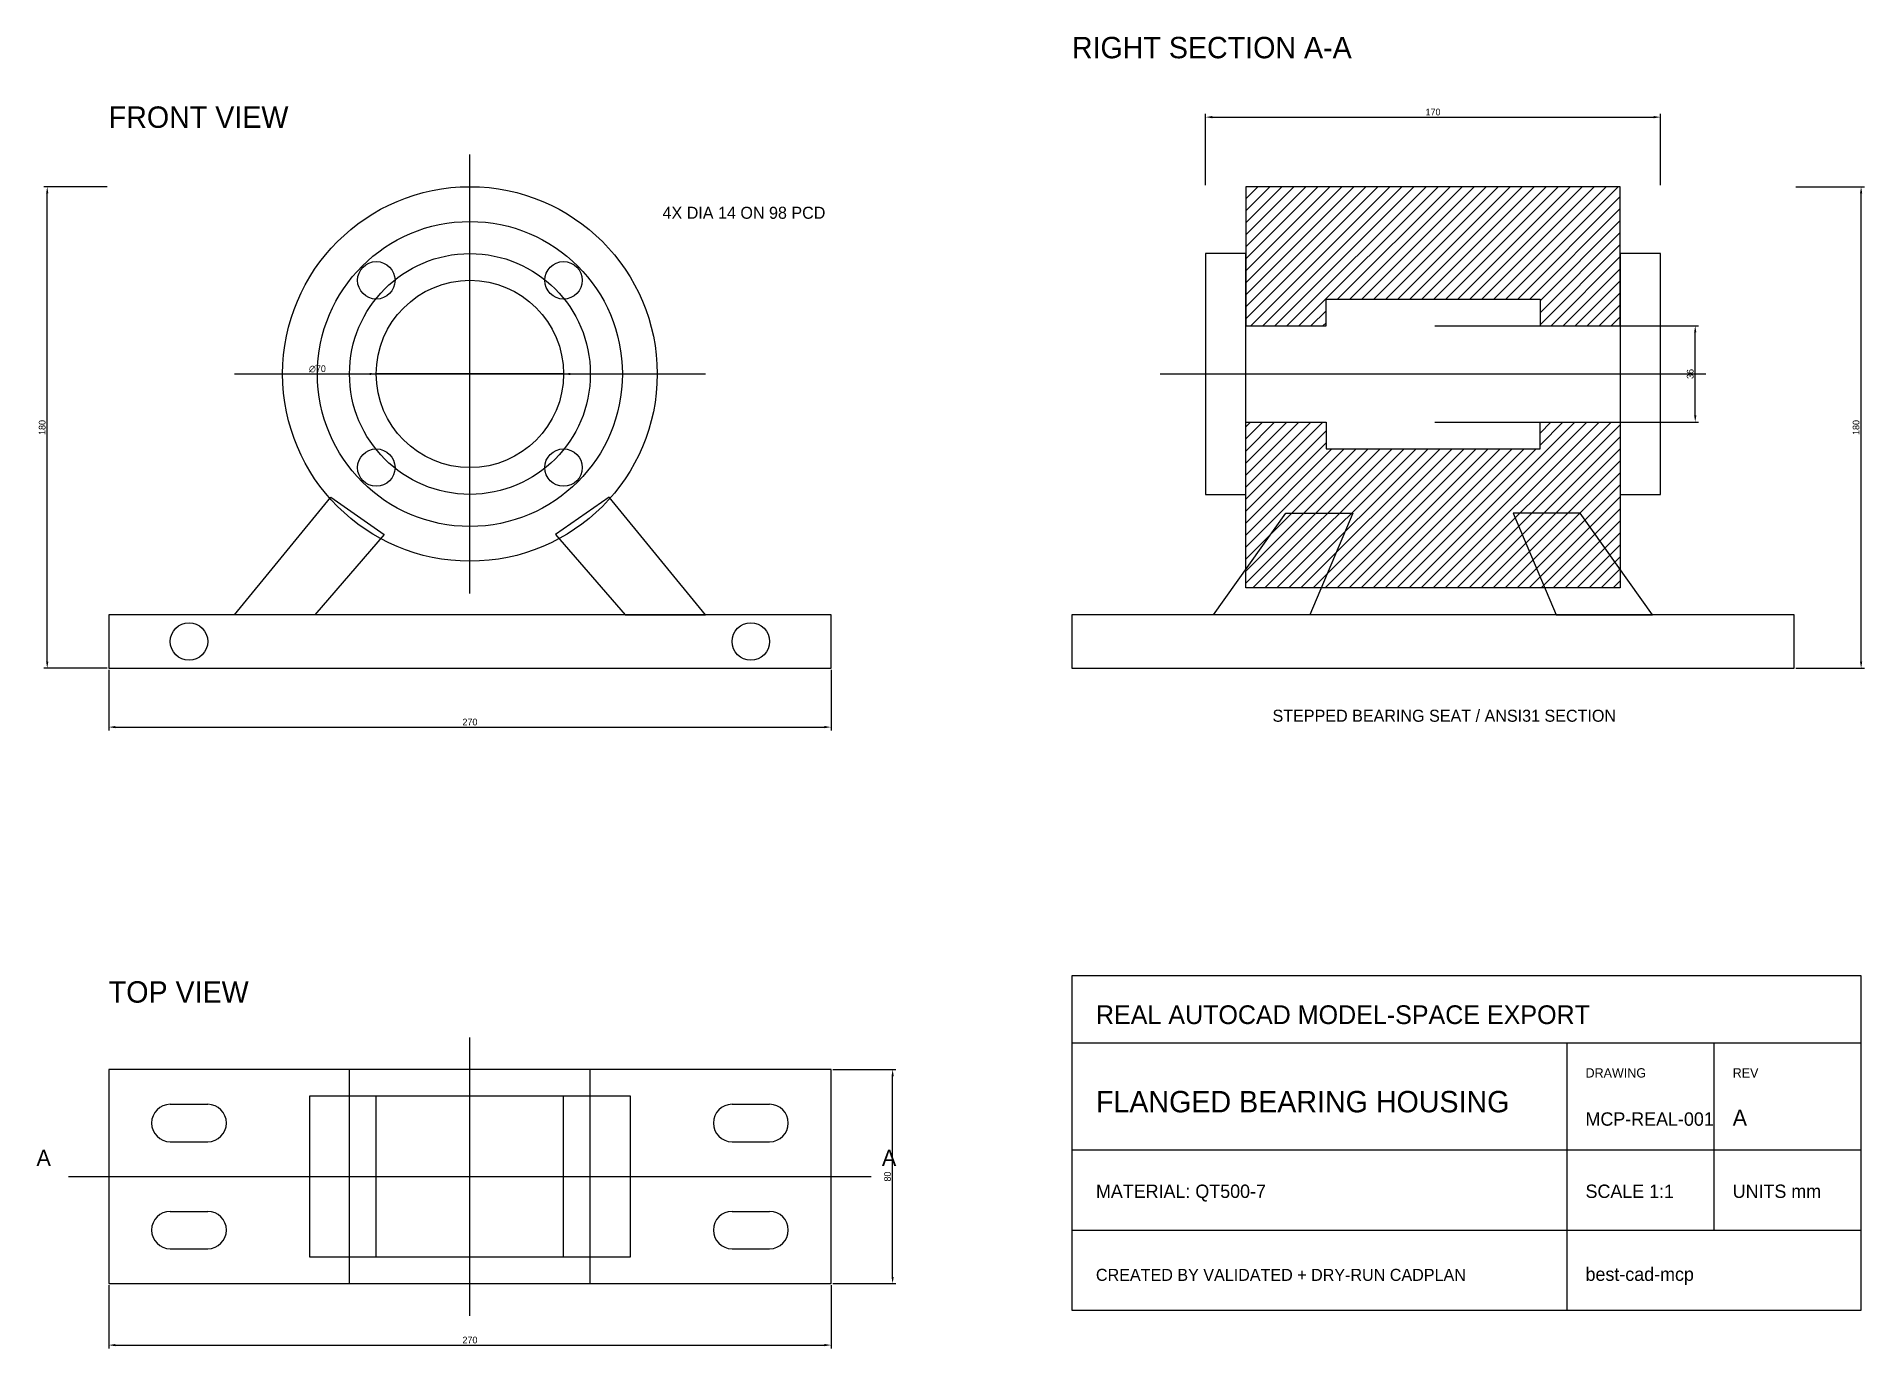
# Model space of a CAD drawing. Header units: millimetres. Extents: x -162 to 521, y -364 to 126.
import ezdxf

# ---------------------------------------------------------------- set-up
doc = ezdxf.new("R2010")
doc.units = ezdxf.units.MM
for name, color, linetype in [('M-CENTER', 4, 'Continuous'), ('M-DIM', 2, 'Continuous'), ('M-HATCH', 9, 'Continuous'), ('M-HIDDEN', 8, 'Continuous'), ('M-OUTLINE', 7, 'Continuous'), ('M-TEXT', 3, 'Continuous'), ('M-TITLE', 5, 'Continuous')]:
    doc.layers.add(name, color=color, linetype=linetype)
doc.dimstyles.new('ISO-25', dxfattribs={"dimtxt": 2.5, "dimasz": 2.5, "dimexe": 1.25, "dimexo": 0.625, "dimtad": 1, "dimdsep": 46, "dimtxsty": 'Standard', "dimcen": 2.5, "dimadec": 0, "dimazin": 0, "dimtfac": 1, "dimtmove": 0, "dimatfit": 3, "dimfxl": 1, "dimarcsym": 0})

# ---------------------------------------------------------------- blocks, each defined once
blk = doc.blocks.new('*D1')
at = {"layer": 'Defpoints', "color": 0, "transparency": 16777216}
for p in [(-135, -110), (135, -110), (135, -132)]:
    blk.add_point(p, dxfattribs=at)
at = {"layer": 'M-DIM', "color": 0, "lineweight": -2, "transparency": 16777216}
for p, q in [((-135, -110.62), (-135, -133.25)), ((135, -110.62), (135, -133.25)), ((-132.5, -132), (132.5, -132))]:
    blk.add_line(p, q, dxfattribs=at)
at = {"layer": 'M-DIM', "color": 0, "transparency": 16777216}
for points in [[(-132.5, -131.58), (-132.5, -132.42), (-135, -132)], [(132.5, -131.58), (132.5, -132.42), (135, -132)]]:
    blk.add_solid(points, dxfattribs=at)
at = {"layer": 'M-DIM', "color": 0, "transparency": 16777216, "insert": (0, -130.12), "char_height": 2.5, "attachment_point": 5}
blk.add_mtext('270', dxfattribs=at)
blk = doc.blocks.new('*D2')
at = {"layer": 'Defpoints', "color": 0, "transparency": 16777216}
for p in [(-158, 70), (-135, 70), (-135, -110)]:
    blk.add_point(p, dxfattribs=at)
at = {"layer": 'M-DIM', "color": 0, "lineweight": -2, "transparency": 16777216}
for p, q in [((-135.63, 70), (-159.25, 70)), ((-158, -107.5), (-158, 67.5)), ((-135.63, -110), (-159.25, -110))]:
    blk.add_line(p, q, dxfattribs=at)
at = {"layer": 'M-DIM', "color": 0, "transparency": 16777216}
for points in [[(-158.42, 67.5), (-157.58, 67.5), (-158, 70)], [(-158.42, -107.5), (-157.58, -107.5), (-158, -110)]]:
    blk.add_solid(points, dxfattribs=at)
at = {"layer": 'M-DIM', "color": 0, "transparency": 16777216, "insert": (-159.88, -20), "char_height": 2.5, "attachment_point": 5, "rotation": 90}
blk.add_mtext('180', dxfattribs=at)
blk = doc.blocks.new('*D3')
at = {"layer": 'Defpoints', "color": 0, "transparency": 16777216}
for p in [(-35, 0), (35, 0)]:
    blk.add_point(p, dxfattribs=at)
at = {"layer": 'M-DIM', "color": 0, "lineweight": -2, "transparency": 16777216}
for p, q in [((-60.75, 0), (-37.5, 0)), ((35, 0), (-35, 0)), ((37.5, 0), (40, 0))]:
    blk.add_line(p, q, dxfattribs=at)
at = {"layer": 'M-DIM', "color": 0, "transparency": 16777216}
for points in [[(-37.5, 0.42), (-37.5, -0.42), (-35, 0)], [(37.5, 0.42), (37.5, -0.42), (35, 0)]]:
    blk.add_solid(points, dxfattribs=at)
at = {"layer": 'M-DIM', "color": 0, "transparency": 16777216, "insert": (-57, 1.88), "char_height": 2.5, "attachment_point": 5}
blk.add_mtext('∅70', dxfattribs=at)
blk = doc.blocks.new('*D4')
at = {"layer": 'Defpoints', "color": 0, "transparency": 16777216}
for p in [(-135, -340), (135, -340), (135, -363)]:
    blk.add_point(p, dxfattribs=at)
at = {"layer": 'M-DIM', "color": 0, "lineweight": -2, "transparency": 16777216}
for p, q in [((-135, -340.62), (-135, -364.25)), ((135, -340.62), (135, -364.25)), ((-132.5, -363), (132.5, -363))]:
    blk.add_line(p, q, dxfattribs=at)
at = {"layer": 'M-DIM', "color": 0, "transparency": 16777216}
for points in [[(-132.5, -362.58), (-132.5, -363.42), (-135, -363)], [(132.5, -362.58), (132.5, -363.42), (135, -363)]]:
    blk.add_solid(points, dxfattribs=at)
at = {"layer": 'M-DIM', "color": 0, "transparency": 16777216, "insert": (0, -361.12), "char_height": 2.5, "attachment_point": 5}
blk.add_mtext('270', dxfattribs=at)
blk = doc.blocks.new('*D5')
at = {"layer": 'Defpoints', "color": 0, "transparency": 16777216}
for p in [(135, -260), (158, -260), (135, -340)]:
    blk.add_point(p, dxfattribs=at)
at = {"layer": 'M-DIM', "color": 0, "lineweight": -2, "transparency": 16777216}
for p, q in [((135.63, -260), (159.25, -260)), ((158, -337.5), (158, -262.5)), ((135.63, -340), (159.25, -340))]:
    blk.add_line(p, q, dxfattribs=at)
at = {"layer": 'M-DIM', "color": 0, "transparency": 16777216}
for points in [[(157.58, -262.5), (158.42, -262.5), (158, -260)], [(157.58, -337.5), (158.42, -337.5), (158, -340)]]:
    blk.add_solid(points, dxfattribs=at)
at = {"layer": 'M-DIM', "color": 0, "transparency": 16777216, "insert": (156.12, -300), "char_height": 2.5, "attachment_point": 5, "rotation": 90}
blk.add_mtext('80', dxfattribs=at)
blk = doc.blocks.new('*D6')
at = {"layer": 'Defpoints', "color": 0, "transparency": 16777216}
for p in [(445, 96), (275, 70), (445, 70)]:
    blk.add_point(p, dxfattribs=at)
at = {"layer": 'M-DIM', "color": 0, "lineweight": -2, "transparency": 16777216}
for p, q in [((275, 70.62), (275, 97.25)), ((277.5, 96), (442.5, 96)), ((445, 70.62), (445, 97.25))]:
    blk.add_line(p, q, dxfattribs=at)
at = {"layer": 'M-DIM', "color": 0, "transparency": 16777216}
for points in [[(277.5, 96.42), (277.5, 95.58), (275, 96)], [(442.5, 96.42), (442.5, 95.58), (445, 96)]]:
    blk.add_solid(points, dxfattribs=at)
at = {"layer": 'M-DIM', "color": 0, "transparency": 16777216, "insert": (360, 97.88), "char_height": 2.5, "attachment_point": 5}
blk.add_mtext('170', dxfattribs=at)
blk = doc.blocks.new('*D7')
at = {"layer": 'Defpoints', "color": 0, "transparency": 16777216}
for p in [(495, 70), (520, 70), (495, -110)]:
    blk.add_point(p, dxfattribs=at)
at = {"layer": 'M-DIM', "color": 0, "lineweight": -2, "transparency": 16777216}
for p, q in [((495.63, 70), (521.25, 70)), ((520, -107.5), (520, 67.5)), ((495.63, -110), (521.25, -110))]:
    blk.add_line(p, q, dxfattribs=at)
at = {"layer": 'M-DIM', "color": 0, "transparency": 16777216}
for points in [[(519.58, 67.5), (520.42, 67.5), (520, 70)], [(519.58, -107.5), (520.42, -107.5), (520, -110)]]:
    blk.add_solid(points, dxfattribs=at)
at = {"layer": 'M-DIM', "color": 0, "transparency": 16777216, "insert": (518.13, -20), "char_height": 2.5, "attachment_point": 5, "rotation": 90}
blk.add_mtext('180', dxfattribs=at)
blk = doc.blocks.new('*D8')
at = {"layer": 'Defpoints', "color": 0, "transparency": 16777216}
for p in [(360, 18), (458, 18), (360, -18)]:
    blk.add_point(p, dxfattribs=at)
at = {"layer": 'M-DIM', "color": 0, "lineweight": -2, "transparency": 16777216}
for p, q in [((360.63, 18), (459.25, 18)), ((458, -15.5), (458, 15.5)), ((360.63, -18), (459.25, -18))]:
    blk.add_line(p, q, dxfattribs=at)
at = {"layer": 'M-DIM', "color": 0, "transparency": 16777216}
for points in [[(457.58, 15.5), (458.42, 15.5), (458, 18)], [(457.58, -15.5), (458.42, -15.5), (458, -18)]]:
    blk.add_solid(points, dxfattribs=at)
at = {"layer": 'M-DIM', "color": 0, "transparency": 16777216, "insert": (456.13, 0), "char_height": 2.5, "attachment_point": 5, "rotation": 90}
blk.add_mtext('36', dxfattribs=at)

msp = doc.modelspace()

# ---------------------------------------------------------------- hatches: boundary and pattern name
at = {"layer": 'M-HATCH'}
h = msp.add_hatch(dxfattribs=at)
h.set_pattern_fill('ANSI31', color=256, style=0)
h.paths.add_polyline_path([(290, 18), (320, 18), (320, 28), (400, 28), (400, 18), (430, 18), (430, 70), (290, 70)])
h = msp.add_hatch(dxfattribs=at)
h.set_pattern_fill('ANSI31', color=256, style=0)
h.paths.add_polyline_path([(290, -18), (320, -18), (320, -28), (400, -28), (400, -18), (430, -18), (430, -80), (290, -80)])

# ---------------------------------------------------------------- linework, layer by layer
at = {"layer": 'M-CENTER'}
for p, q in [((0, -82), (0, 82)), ((-88, 0), (88, 0)), ((258, 0), (462, 0)), ((0, -352), (0, -248))]:
    msp.add_line(p, q, dxfattribs=at)
at = {"layer": 'M-DIM'}
msp.add_line((-150, -300), (150, -300), dxfattribs=at)
at = {"layer": 'M-HIDDEN'}
for p, q in [((-35, -330), (-35, -270)), ((35, -330), (35, -270))]:
    msp.add_line(p, q, dxfattribs=at)
msp.add_circle((0, 0), 45, dxfattribs=at)
at = {"layer": 'M-OUTLINE'}
for p, q in [((-45, -340), (-45, -260)), ((45, -340), (45, -260)), ((-112, -273), (-98, -273)), ((98, -273), (112, -273)), ((-112, -287), (-98, -287)), ((98, -287), (112, -287)), ((-112, -313), (-98, -313)), ((98, -313), (112, -313)), ((-112, -327), (-98, -327)), ((98, -327), (112, -327))]:
    msp.add_line(p, q, dxfattribs=at)
for points in [[(290, 18), (320, 18), (320, 28), (400, 28), (400, 18), (430, 18), (430, 70), (290, 70)], [(275, -45), (290, -45), (290, 45), (275, 45)], [(430, -45), (445, -45), (445, 45), (430, 45)], [(290, -18), (320, -18), (320, -28), (400, -28), (400, -18), (430, -18), (430, -80), (290, -80)], [(-88, -90), (-52, -46), (-32, -60), (-58, -90)], [(88, -90), (52, -46), (32, -60), (58, -90)], [(278, -90), (305, -52), (330, -52), (314, -90)], [(442, -90), (415, -52), (390, -52), (406, -90)], [(-135, -110), (135, -110), (135, -90), (-135, -90)], [(225, -110), (495, -110), (495, -90), (225, -90)], [(-135, -340), (135, -340), (135, -260), (-135, -260)], [(-60, -330), (60, -330), (60, -270), (-60, -270)]]:
    msp.add_lwpolyline(points, close=True, dxfattribs=at)
for centre, radius in [((0, 0), 70), ((0, 0), 57), ((-35, 35), 7), ((35, 35), 7), ((0, 0), 35), ((-35, -35), 7), ((35, -35), 7), ((-105, -100), 7), ((105, -100), 7)]:
    msp.add_circle(centre, radius, dxfattribs=at)
for centre, start, end in [((-112, -280), 90, 270), ((-98, -280), 270, 90), ((98, -280), 90, 270), ((112, -280), 270, 90), ((-112, -320), 90, 270), ((-98, -320), 270, 90), ((98, -320), 90, 270), ((112, -320), 270, 90)]:
    msp.add_arc(centre, 7, start, end, dxfattribs=at)
at = {"layer": 'M-TITLE'}
for p, q in [((225, -250), (520, -250)), ((410, -250), (410, -350)), ((465, -250), (465, -320)), ((225, -290), (520, -290)), ((225, -320), (520, -320))]:
    msp.add_line(p, q, dxfattribs=at)
msp.add_lwpolyline([(225, -350), (520, -350), (520, -225), (225, -225)], close=True, dxfattribs=at)

# ---------------------------------------------------------------- texts
at = {"layer": 'M-DIM'}
for p in [(-162, -296), (154, -296)]:
    msp.add_text('A', height=6, dxfattribs=at).set_placement(p)
at = {"layer": 'M-TEXT'}
for s, height, p in [('RIGHT SECTION A-A', 8, (225, 118)), ('FRONT VIEW', 8, (-135, 92)), ('4X DIA 14 ON 98 PCD', 4.5, (72, 58)), ('STEPPED BEARING SEAT / ANSI31 SECTION', 4.5, (300, -130)), ('TOP VIEW', 8, (-135, -235)), ('REAL AUTOCAD MODEL-SPACE EXPORT', 7, (234, -243)), ('DRAWING', 3.5, (417, -263)), ('REV', 3.5, (472, -263)), ('FLANGED BEARING HOUSING', 8, (234, -276)), ('MCP-REAL-001', 5, (417, -281)), ('A', 6, (472, -281)), ('MATERIAL: QT500-7', 5, (234, -308)), ('SCALE 1:1', 5, (417, -308)), ('UNITS mm', 5, (472, -308)), ('CREATED BY VALIDATED + DRY-RUN CADPLAN', 4.5, (234, -339)), ('best-cad-mcp', 5, (417, -339))]:
    msp.add_text(s, height=height, dxfattribs=at).set_placement(p)

# ---------------------------------------------------------------- dimensions: what is measured, and where the dimension line sits
at = {"layer": 'M-DIM'}
for p1, p2, distance, picture, middle in [((275, 70), (445, 70), 26, '*D6', (360, 97.875)), ((-135, -110), (-135, 70), 23, '*D2', (-159.875, -20)), ((495, -110), (495, 70), -25, '*D7', (518.125, -20)), ((360, -18), (360, 18), -98, '*D8', (456.125, 0)), ((-135, -110), (135, -110), -22, '*D1', (0, -130.125)), ((135, -340), (135, -260), -23, '*D5', (156.125, -300)), ((-135, -340), (135, -340), -23, '*D4', (0, -361.125))]:
    dim = msp.add_aligned_dim(p1=p1, p2=p2, distance=distance, dimstyle='ISO-25', dxfattribs=at)
    dim.commit()
    dim.dimension.update_dxf_attribs({"geometry": picture, "text_midpoint": middle})
dim = msp.add_diameter_dim_2p(p1=(35, 0), p2=(-35, 0), dimstyle='ISO-25', dxfattribs=at)
dim.commit()
dim.dimension.update_dxf_attribs({"geometry": '*D3', "text_midpoint": (-57, 0), "dimtype": 163})

doc.saveas('drawing.dxf')
